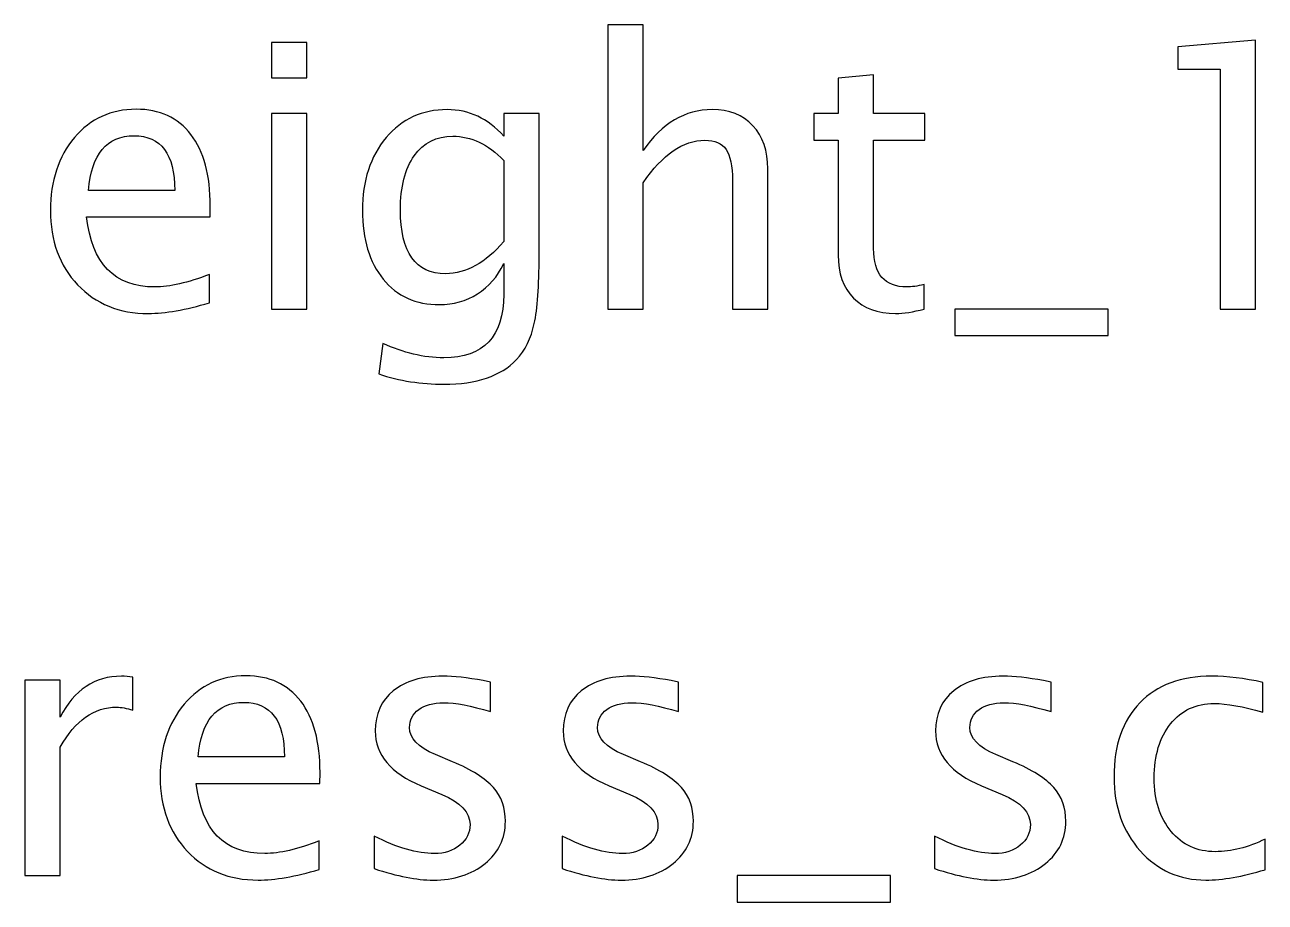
# Model space of a CAD drawing. Header units: centimetres. Extents: x -29.5 to 29.3, y -24.7 to 29.8.
# Drawn here: x 8.53 to 15.65, y 21.51 to 26.55 of the extents above; entities that cross this region are included whole.
import ezdxf

# ---------------------------------------------------------------- set-up
doc = ezdxf.new("R2010")
doc.units = ezdxf.units.CM
doc.header["$MEASUREMENT"] = 0
doc.layers.add('Layer 1', color=7, linetype='Continuous')

msp = doc.modelspace()

# ---------------------------------------------------------------- linework, layer by layer
at = {"layer": 'Layer 1'}
for points, knots in [([(11.87579, 24.91783), (11.87579, 24.91783), (11.87579, 26.54978), (11.87579, 26.54978), (11.87579, 26.54978), (11.87579, 26.54978), (12.07899, 26.54978), (12.07899, 26.54978), (12.07899, 26.54978), (12.07899, 26.54978), (12.07899, 25.82765), (12.07899, 25.82765), (12.07899, 25.82765), (12.18659, 25.98463), (12.31853, 26.06295), (12.47446, 26.06295), (12.47446, 26.06295), (12.57253, 26.06295), (12.65049, 26.03226), (12.70799, 25.97052), (12.70799, 25.97052), (12.7655, 25.90914), (12.79443, 25.82623), (12.79443, 25.72252), (12.79443, 25.72252), (12.79443, 25.72252), (12.79443, 24.91783), (12.79443, 24.91783), (12.79443, 24.91783), (12.79443, 24.91783), (12.59122, 24.91783), (12.59122, 24.91783), (12.59122, 24.91783), (12.59122, 24.91783), (12.59122, 25.6562), (12.59122, 25.6562), (12.59122, 25.6562), (12.59122, 25.73945), (12.57888, 25.79872), (12.55454, 25.834), (12.55454, 25.834), (12.52984, 25.86963), (12.48927, 25.88726), (12.43247, 25.88726), (12.43247, 25.88726), (12.30759, 25.88726), (12.18976, 25.80577), (12.07899, 25.64279), (12.07899, 25.64279), (12.07899, 25.64279), (12.07899, 24.91783), (12.07899, 24.91783), (12.07899, 24.91783), (12.07899, 24.91783), (11.87579, 24.91783), (11.87579, 24.91783)], [0, 0, 0, 0, 0.0666667, 0.0666667, 0.0666667, 0.0666667, 0.1333333, 0.1333333, 0.1333333, 0.1333333, 0.2, 0.2, 0.2, 0.2, 0.2666667, 0.2666667, 0.2666667, 0.2666667, 0.3333333, 0.3333333, 0.3333333, 0.3333333, 0.4, 0.4, 0.4, 0.4, 0.4666667, 0.4666667, 0.4666667, 0.4666667, 0.5333333, 0.5333333, 0.5333333, 0.5333333, 0.6, 0.6, 0.6, 0.6, 0.6666667, 0.6666667, 0.6666667, 0.6666667, 0.7333333, 0.7333333, 0.7333333, 0.7333333, 0.8, 0.8, 0.8, 0.8, 0.8666667, 0.8666667, 0.8666667, 0.8666667, 1, 1, 1, 1]), ([(9.94433, 26.24498), (9.94433, 26.24498), (9.94433, 26.44818), (9.94433, 26.44818), (9.94433, 26.44818), (9.94433, 26.44818), (10.14753, 26.44818), (10.14753, 26.44818), (10.14753, 26.44818), (10.14753, 26.44818), (10.14753, 26.24498), (10.14753, 26.24498), (10.14753, 26.24498), (10.14753, 26.24498), (9.94433, 26.24498), (9.94433, 26.24498)], [0, 0, 0, 0, 0.2, 0.2, 0.2, 0.2, 0.4, 0.4, 0.4, 0.4, 0.6, 0.6, 0.6, 0.6, 1, 1, 1, 1]), ([(15.39088, 24.91783), (15.39088, 24.91783), (15.39088, 26.29578), (15.39088, 26.29578), (15.39088, 26.29578), (15.39088, 26.29578), (15.14746, 26.29578), (15.14746, 26.29578), (15.14746, 26.29578), (15.14746, 26.29578), (15.14746, 26.42278), (15.14746, 26.42278), (15.14746, 26.42278), (15.14746, 26.42278), (15.59408, 26.46088), (15.59408, 26.46088), (15.59408, 26.46088), (15.59408, 26.46088), (15.59408, 24.91783), (15.59408, 24.91783), (15.59408, 24.91783), (15.59408, 24.91783), (15.39088, 24.91783), (15.39088, 24.91783)], [0, 0, 0, 0, 0.1428571, 0.1428571, 0.1428571, 0.1428571, 0.2857143, 0.2857143, 0.2857143, 0.2857143, 0.4285714, 0.4285714, 0.4285714, 0.4285714, 0.5714286, 0.5714286, 0.5714286, 0.5714286, 0.7142857, 0.7142857, 0.7142857, 0.7142857, 1, 1, 1, 1]), ([(13.69119, 24.91818), (13.6284, 24.9009), (13.57372, 24.89243), (13.5275, 24.89243), (13.5275, 24.89243), (13.42379, 24.89243), (13.343, 24.92206), (13.28514, 24.98133), (13.28514, 24.98133), (13.22693, 25.0406), (13.19801, 25.12279), (13.19801, 25.22827), (13.19801, 25.22827), (13.19801, 25.22827), (13.19801, 25.88726), (13.19801, 25.88726), (13.19801, 25.88726), (13.19801, 25.88726), (13.0576, 25.88726), (13.0576, 25.88726), (13.0576, 25.88726), (13.0576, 25.88726), (13.0576, 26.03967), (13.0576, 26.03967), (13.0576, 26.03967), (13.0576, 26.03967), (13.19801, 26.03967), (13.19801, 26.03967), (13.19801, 26.03967), (13.19801, 26.03967), (13.19801, 26.24251), (13.19801, 26.24251), (13.19801, 26.24251), (13.19801, 26.24251), (13.40121, 26.26192), (13.40121, 26.26192), (13.40121, 26.26192), (13.40121, 26.26192), (13.40121, 26.03967), (13.40121, 26.03967), (13.40121, 26.03967), (13.40121, 26.03967), (13.69542, 26.03967), (13.69542, 26.03967), (13.69542, 26.03967), (13.69542, 26.03967), (13.69542, 25.88726), (13.69542, 25.88726), (13.69542, 25.88726), (13.69542, 25.88726), (13.40121, 25.88726), (13.40121, 25.88726), (13.40121, 25.88726), (13.40121, 25.88726), (13.40121, 25.26496), (13.40121, 25.26496), (13.40121, 25.26496), (13.40121, 25.11821), (13.46506, 25.04483), (13.59241, 25.04483), (13.59241, 25.04483), (13.61958, 25.04483), (13.65239, 25.04942), (13.69119, 25.05824), (13.69119, 25.05824), (13.69119, 25.05824), (13.69119, 24.91818), (13.69119, 24.91818)], [0, 0, 0, 0, 0.0555556, 0.0555556, 0.0555556, 0.0555556, 0.1111111, 0.1111111, 0.1111111, 0.1111111, 0.1666667, 0.1666667, 0.1666667, 0.1666667, 0.2222222, 0.2222222, 0.2222222, 0.2222222, 0.2777778, 0.2777778, 0.2777778, 0.2777778, 0.3333333, 0.3333333, 0.3333333, 0.3333333, 0.3888889, 0.3888889, 0.3888889, 0.3888889, 0.4444444, 0.4444444, 0.4444444, 0.4444444, 0.5, 0.5, 0.5, 0.5, 0.5555556, 0.5555556, 0.5555556, 0.5555556, 0.6111111, 0.6111111, 0.6111111, 0.6111111, 0.6666667, 0.6666667, 0.6666667, 0.6666667, 0.7222222, 0.7222222, 0.7222222, 0.7222222, 0.7777778, 0.7777778, 0.7777778, 0.7777778, 0.8333333, 0.8333333, 0.8333333, 0.8333333, 0.8888889, 0.8888889, 0.8888889, 0.8888889, 1, 1, 1, 1]), ([(9.58837, 24.95381), (9.45185, 24.91289), (9.33508, 24.89243), (9.23771, 24.89243), (9.23771, 24.89243), (9.07155, 24.89243), (8.93644, 24.94746), (8.83237, 25.05718), (8.83237, 25.05718), (8.7283, 25.16689), (8.67609, 25.30906), (8.67609, 25.48404), (8.67609, 25.48404), (8.67609, 25.65373), (8.72195, 25.79307), (8.81403, 25.90208), (8.81403, 25.90208), (8.9061, 26.01074), (9.02393, 26.06507), (9.16751, 26.06507), (9.16751, 26.06507), (9.30333, 26.06507), (9.40846, 26.01673), (9.48254, 25.92007), (9.48254, 25.92007), (9.55662, 25.82341), (9.59367, 25.68653), (9.59367, 25.50909), (9.59367, 25.50909), (9.59367, 25.50909), (9.59261, 25.447), (9.59261, 25.447), (9.59261, 25.447), (9.59261, 25.447), (8.88352, 25.447), (8.88352, 25.447), (8.88352, 25.447), (8.91316, 25.17889), (9.04404, 25.04483), (9.27581, 25.04483), (9.27581, 25.04483), (9.36083, 25.04483), (9.4649, 25.06882), (9.58837, 25.1168), (9.58837, 25.1168), (9.58837, 25.1168), (9.58837, 24.95381), (9.58837, 24.95381)], [0, 0, 0, 0, 0.0769231, 0.0769231, 0.0769231, 0.0769231, 0.1538462, 0.1538462, 0.1538462, 0.1538462, 0.2307692, 0.2307692, 0.2307692, 0.2307692, 0.3076923, 0.3076923, 0.3076923, 0.3076923, 0.3846154, 0.3846154, 0.3846154, 0.3846154, 0.4615385, 0.4615385, 0.4615385, 0.4615385, 0.5384615, 0.5384615, 0.5384615, 0.5384615, 0.6153846, 0.6153846, 0.6153846, 0.6153846, 0.6923077, 0.6923077, 0.6923077, 0.6923077, 0.7692308, 0.7692308, 0.7692308, 0.7692308, 0.8461538, 0.8461538, 0.8461538, 0.8461538, 1, 1, 1, 1]), ([(10.56028, 24.5453), (10.56028, 24.5453), (10.58427, 24.72098), (10.58427, 24.72098), (10.58427, 24.72098), (10.7021, 24.66595), (10.81887, 24.63843), (10.93423, 24.63843), (10.93423, 24.63843), (11.16318, 24.63843), (11.27783, 24.75979), (11.27783, 25.00214), (11.27783, 25.00214), (11.27783, 25.00214), (11.27783, 25.17853), (11.27783, 25.17853), (11.27783, 25.17853), (11.24256, 25.1041), (11.19246, 25.04659), (11.1272, 25.00532), (11.1272, 25.00532), (11.06193, 24.96404), (10.98926, 24.94323), (10.90918, 24.94323), (10.90918, 24.94323), (10.77336, 24.94323), (10.66576, 24.99191), (10.58639, 25.08928), (10.58639, 25.08928), (10.50701, 25.18665), (10.46715, 25.31859), (10.46715, 25.4851), (10.46715, 25.4851), (10.46715, 25.65549), (10.51231, 25.79448), (10.60262, 25.90208), (10.60262, 25.90208), (10.69328, 26.00933), (10.81005, 26.06295), (10.95363, 26.06295), (10.95363, 26.06295), (11.07922, 26.06295), (11.18752, 26.01215), (11.27783, 25.9102), (11.27783, 25.9102), (11.27783, 25.9102), (11.27783, 26.03967), (11.27783, 26.03967), (11.27783, 26.03967), (11.27783, 26.03967), (11.48104, 26.03967), (11.48104, 26.03967), (11.48104, 26.03967), (11.48104, 26.03967), (11.48104, 25.22404), (11.48104, 25.22404), (11.48104, 25.22404), (11.48104, 25.04871), (11.47186, 24.91889), (11.45352, 24.83457), (11.45352, 24.83457), (11.43553, 24.75026), (11.40095, 24.68112), (11.35086, 24.62749), (11.35086, 24.62749), (11.26196, 24.5333), (11.12297, 24.48603), (10.93423, 24.48603), (10.93423, 24.48603), (10.80476, 24.48603), (10.68023, 24.50578), (10.56028, 24.5453)], [0, 0, 0, 0, 0.0526316, 0.0526316, 0.0526316, 0.0526316, 0.1052632, 0.1052632, 0.1052632, 0.1052632, 0.1578947, 0.1578947, 0.1578947, 0.1578947, 0.2105263, 0.2105263, 0.2105263, 0.2105263, 0.2631579, 0.2631579, 0.2631579, 0.2631579, 0.3157895, 0.3157895, 0.3157895, 0.3157895, 0.3684211, 0.3684211, 0.3684211, 0.3684211, 0.4210526, 0.4210526, 0.4210526, 0.4210526, 0.4736842, 0.4736842, 0.4736842, 0.4736842, 0.5263158, 0.5263158, 0.5263158, 0.5263158, 0.5789474, 0.5789474, 0.5789474, 0.5789474, 0.6315789, 0.6315789, 0.6315789, 0.6315789, 0.6842105, 0.6842105, 0.6842105, 0.6842105, 0.7368421, 0.7368421, 0.7368421, 0.7368421, 0.7894737, 0.7894737, 0.7894737, 0.7894737, 0.8421053, 0.8421053, 0.8421053, 0.8421053, 0.8947368, 0.8947368, 0.8947368, 0.8947368, 1, 1, 1, 1]), ([(9.94433, 24.91783), (9.94433, 24.91783), (9.94433, 26.03967), (9.94433, 26.03967), (9.94433, 26.03967), (9.94433, 26.03967), (10.14753, 26.03967), (10.14753, 26.03967), (10.14753, 26.03967), (10.14753, 26.03967), (10.14753, 24.91783), (10.14753, 24.91783), (10.14753, 24.91783), (10.14753, 24.91783), (9.94433, 24.91783), (9.94433, 24.91783)], [0, 0, 0, 0, 0.2, 0.2, 0.2, 0.2, 0.4, 0.4, 0.4, 0.4, 0.6, 0.6, 0.6, 0.6, 1, 1, 1, 1]), ([(8.89411, 25.5994), (8.89411, 25.5994), (9.38941, 25.5994), (9.38941, 25.5994), (9.38941, 25.5994), (9.38941, 25.80824), (9.31144, 25.91266), (9.15587, 25.91266), (9.15587, 25.91266), (8.99924, 25.91266), (8.9121, 25.80824), (8.89411, 25.5994)], [0, 0, 0, 0, 0.25, 0.25, 0.25, 0.25, 0.5, 0.5, 0.5, 0.5, 1, 1, 1, 1]), ([(11.27783, 25.30589), (11.27783, 25.30589), (11.27783, 25.7712), (11.27783, 25.7712), (11.27783, 25.7712), (11.18823, 25.86398), (11.09051, 25.91055), (10.98503, 25.91055), (10.98503, 25.91055), (10.89119, 25.91055), (10.81781, 25.87315), (10.7649, 25.79801), (10.7649, 25.79801), (10.71163, 25.72322), (10.68517, 25.61915), (10.68517, 25.48651), (10.68517, 25.48651), (10.68517, 25.24274), (10.7716, 25.12103), (10.94481, 25.12103), (10.94481, 25.12103), (11.06264, 25.12103), (11.17377, 25.18277), (11.27783, 25.30589)], [0, 0, 0, 0, 0.1428571, 0.1428571, 0.1428571, 0.1428571, 0.2857143, 0.2857143, 0.2857143, 0.2857143, 0.4285714, 0.4285714, 0.4285714, 0.4285714, 0.5714286, 0.5714286, 0.5714286, 0.5714286, 0.7142857, 0.7142857, 0.7142857, 0.7142857, 1, 1, 1, 1]), ([(13.86687, 24.76543), (13.86687, 24.76543), (13.86687, 24.91783), (13.86687, 24.91783), (13.86687, 24.91783), (13.86687, 24.91783), (14.7474, 24.91783), (14.7474, 24.91783), (14.7474, 24.91783), (14.7474, 24.91783), (14.7474, 24.76543), (14.7474, 24.76543), (14.7474, 24.76543), (14.7474, 24.76543), (13.86687, 24.76543), (13.86687, 24.76543)], [0, 0, 0, 0, 0.2, 0.2, 0.2, 0.2, 0.4, 0.4, 0.4, 0.4, 0.6, 0.6, 0.6, 0.6, 1, 1, 1, 1]), ([(8.52897, 21.66522), (8.52897, 21.66522), (8.52897, 22.78706), (8.52897, 22.78706), (8.52897, 22.78706), (8.52897, 22.78706), (8.73217, 22.78706), (8.73217, 22.78706), (8.73217, 22.78706), (8.73217, 22.78706), (8.73217, 22.57504), (8.73217, 22.57504), (8.73217, 22.57504), (8.81296, 22.73202), (8.93008, 22.81034), (9.08389, 22.81034), (9.08389, 22.81034), (9.1047, 22.81034), (9.12658, 22.80857), (9.14915, 22.80505), (9.14915, 22.80505), (9.14915, 22.80505), (9.14915, 22.6149), (9.14915, 22.6149), (9.14915, 22.6149), (9.11388, 22.62654), (9.08283, 22.63254), (9.05602, 22.63254), (9.05602, 22.63254), (8.9269, 22.63254), (8.81895, 22.55634), (8.73217, 22.40359), (8.73217, 22.40359), (8.73217, 22.40359), (8.73217, 21.66522), (8.73217, 21.66522), (8.73217, 21.66522), (8.73217, 21.66522), (8.52897, 21.66522), (8.52897, 21.66522)], [0, 0, 0, 0, 0.0909091, 0.0909091, 0.0909091, 0.0909091, 0.1818182, 0.1818182, 0.1818182, 0.1818182, 0.2727273, 0.2727273, 0.2727273, 0.2727273, 0.3636364, 0.3636364, 0.3636364, 0.3636364, 0.4545455, 0.4545455, 0.4545455, 0.4545455, 0.5454545, 0.5454545, 0.5454545, 0.5454545, 0.6363636, 0.6363636, 0.6363636, 0.6363636, 0.7272727, 0.7272727, 0.7272727, 0.7272727, 0.8181818, 0.8181818, 0.8181818, 0.8181818, 1, 1, 1, 1]), ([(10.21842, 21.7012), (10.0819, 21.66028), (9.96513, 21.63982), (9.86776, 21.63982), (9.86776, 21.63982), (9.7016, 21.63982), (9.56649, 21.69485), (9.46242, 21.80457), (9.46242, 21.80457), (9.35835, 21.91428), (9.30614, 22.05645), (9.30614, 22.23143), (9.30614, 22.23143), (9.30614, 22.40112), (9.352, 22.54046), (9.44408, 22.64947), (9.44408, 22.64947), (9.53615, 22.75813), (9.65398, 22.81246), (9.79756, 22.81246), (9.79756, 22.81246), (9.93338, 22.81246), (10.03851, 22.76412), (10.11259, 22.66746), (10.11259, 22.66746), (10.18667, 22.5708), (10.22372, 22.43392), (10.22372, 22.25648), (10.22372, 22.25648), (10.22372, 22.25648), (10.22266, 22.19439), (10.22266, 22.19439), (10.22266, 22.19439), (10.22266, 22.19439), (9.51357, 22.19439), (9.51357, 22.19439), (9.51357, 22.19439), (9.54321, 21.92628), (9.67409, 21.79222), (9.90586, 21.79222), (9.90586, 21.79222), (9.99088, 21.79222), (10.09495, 21.81621), (10.21842, 21.86419), (10.21842, 21.86419), (10.21842, 21.86419), (10.21842, 21.7012), (10.21842, 21.7012)], [0, 0, 0, 0, 0.0769231, 0.0769231, 0.0769231, 0.0769231, 0.1538462, 0.1538462, 0.1538462, 0.1538462, 0.2307692, 0.2307692, 0.2307692, 0.2307692, 0.3076923, 0.3076923, 0.3076923, 0.3076923, 0.3846154, 0.3846154, 0.3846154, 0.3846154, 0.4615385, 0.4615385, 0.4615385, 0.4615385, 0.5384615, 0.5384615, 0.5384615, 0.5384615, 0.6153846, 0.6153846, 0.6153846, 0.6153846, 0.6923077, 0.6923077, 0.6923077, 0.6923077, 0.7692308, 0.7692308, 0.7692308, 0.7692308, 0.8461538, 0.8461538, 0.8461538, 0.8461538, 1, 1, 1, 1]), ([(10.53416, 21.70544), (10.53416, 21.70544), (10.53416, 21.8917), (10.53416, 21.8917), (10.53416, 21.8917), (10.66716, 21.82538), (10.78252, 21.79222), (10.88094, 21.79222), (10.88094, 21.79222), (10.93951, 21.79222), (10.98819, 21.8081), (11.02664, 21.83985), (11.02664, 21.83985), (11.06509, 21.87124), (11.0845, 21.91075), (11.0845, 21.95838), (11.0845, 21.95838), (11.0845, 22.02788), (11.03052, 22.08538), (10.92257, 22.13089), (10.92257, 22.13089), (10.92257, 22.13089), (10.80369, 22.18133), (10.80369, 22.18133), (10.80369, 22.18133), (10.62836, 22.25401), (10.54051, 22.35913), (10.54051, 22.49566), (10.54051, 22.49566), (10.54051, 22.59338), (10.57509, 22.67029), (10.64423, 22.72638), (10.64423, 22.72638), (10.71337, 22.78247), (10.80827, 22.81034), (10.92857, 22.81034), (10.92857, 22.81034), (10.99101, 22.81034), (11.06862, 22.80187), (11.1607, 22.78459), (11.1607, 22.78459), (11.1607, 22.78459), (11.20303, 22.77647), (11.20303, 22.77647), (11.20303, 22.77647), (11.20303, 22.77647), (11.20303, 22.60714), (11.20303, 22.60714), (11.20303, 22.60714), (11.08979, 22.641), (10.99948, 22.65794), (10.9321, 22.65794), (10.9321, 22.65794), (10.87283, 22.65794), (10.82591, 22.64489), (10.79028, 22.61913), (10.79028, 22.61913), (10.755, 22.59338), (10.73736, 22.55881), (10.73736, 22.51542), (10.73736, 22.51542), (10.73736, 22.45439), (10.78675, 22.40253), (10.88588, 22.36055), (10.88588, 22.36055), (10.88588, 22.36055), (10.9836, 22.31927), (10.9836, 22.31927), (10.9836, 22.31927), (11.09438, 22.2727), (11.17269, 22.22332), (11.21855, 22.17146), (11.21855, 22.17146), (11.26477, 22.1196), (11.2877, 22.05469), (11.2877, 21.97708), (11.2877, 21.97708), (11.2877, 21.87865), (11.24889, 21.79786), (11.17093, 21.73472), (11.17093, 21.73472), (11.09332, 21.67157), (10.99383, 21.63982), (10.87283, 21.63982), (10.87283, 21.63982), (10.7797, 21.63982), (10.66716, 21.66169), (10.53416, 21.70544)], [0, 0, 0, 0, 0.0434783, 0.0434783, 0.0434783, 0.0434783, 0.0869565, 0.0869565, 0.0869565, 0.0869565, 0.1304348, 0.1304348, 0.1304348, 0.1304348, 0.173913, 0.173913, 0.173913, 0.173913, 0.2173913, 0.2173913, 0.2173913, 0.2173913, 0.2608696, 0.2608696, 0.2608696, 0.2608696, 0.3043478, 0.3043478, 0.3043478, 0.3043478, 0.3478261, 0.3478261, 0.3478261, 0.3478261, 0.3913043, 0.3913043, 0.3913043, 0.3913043, 0.4347826, 0.4347826, 0.4347826, 0.4347826, 0.4782609, 0.4782609, 0.4782609, 0.4782609, 0.5217391, 0.5217391, 0.5217391, 0.5217391, 0.5652174, 0.5652174, 0.5652174, 0.5652174, 0.6086957, 0.6086957, 0.6086957, 0.6086957, 0.6521739, 0.6521739, 0.6521739, 0.6521739, 0.6956522, 0.6956522, 0.6956522, 0.6956522, 0.7391304, 0.7391304, 0.7391304, 0.7391304, 0.7826087, 0.7826087, 0.7826087, 0.7826087, 0.826087, 0.826087, 0.826087, 0.826087, 0.8695652, 0.8695652, 0.8695652, 0.8695652, 0.9130435, 0.9130435, 0.9130435, 0.9130435, 1, 1, 1, 1]), ([(11.61331, 21.70544), (11.61331, 21.70544), (11.61331, 21.8917), (11.61331, 21.8917), (11.61331, 21.8917), (11.74631, 21.82538), (11.86167, 21.79222), (11.96009, 21.79222), (11.96009, 21.79222), (12.01866, 21.79222), (12.06734, 21.8081), (12.10579, 21.83985), (12.10579, 21.83985), (12.14424, 21.87124), (12.16365, 21.91075), (12.16365, 21.95838), (12.16365, 21.95838), (12.16365, 22.02788), (12.10967, 22.08538), (12.00172, 22.13089), (12.00172, 22.13089), (12.00172, 22.13089), (11.88284, 22.18133), (11.88284, 22.18133), (11.88284, 22.18133), (11.70751, 22.25401), (11.61966, 22.35913), (11.61966, 22.49566), (11.61966, 22.49566), (11.61966, 22.59338), (11.65424, 22.67029), (11.72338, 22.72638), (11.72338, 22.72638), (11.79252, 22.78247), (11.88742, 22.81034), (12.00772, 22.81034), (12.00772, 22.81034), (12.07016, 22.81034), (12.14777, 22.80187), (12.23985, 22.78459), (12.23985, 22.78459), (12.23985, 22.78459), (12.28218, 22.77647), (12.28218, 22.77647), (12.28218, 22.77647), (12.28218, 22.77647), (12.28218, 22.60714), (12.28218, 22.60714), (12.28218, 22.60714), (12.16894, 22.641), (12.07863, 22.65794), (12.01125, 22.65794), (12.01125, 22.65794), (11.95198, 22.65794), (11.90506, 22.64489), (11.86943, 22.61913), (11.86943, 22.61913), (11.83415, 22.59338), (11.81651, 22.55881), (11.81651, 22.51542), (11.81651, 22.51542), (11.81651, 22.45439), (11.8659, 22.40253), (11.96503, 22.36055), (11.96503, 22.36055), (11.96503, 22.36055), (12.06275, 22.31927), (12.06275, 22.31927), (12.06275, 22.31927), (12.17353, 22.2727), (12.25184, 22.22332), (12.2977, 22.17146), (12.2977, 22.17146), (12.34392, 22.1196), (12.36685, 22.05469), (12.36685, 21.97708), (12.36685, 21.97708), (12.36685, 21.87865), (12.32804, 21.79786), (12.25008, 21.73472), (12.25008, 21.73472), (12.17247, 21.67157), (12.07298, 21.63982), (11.95198, 21.63982), (11.95198, 21.63982), (11.85885, 21.63982), (11.74631, 21.66169), (11.61331, 21.70544)], [0, 0, 0, 0, 0.0434783, 0.0434783, 0.0434783, 0.0434783, 0.0869565, 0.0869565, 0.0869565, 0.0869565, 0.1304348, 0.1304348, 0.1304348, 0.1304348, 0.173913, 0.173913, 0.173913, 0.173913, 0.2173913, 0.2173913, 0.2173913, 0.2173913, 0.2608696, 0.2608696, 0.2608696, 0.2608696, 0.3043478, 0.3043478, 0.3043478, 0.3043478, 0.3478261, 0.3478261, 0.3478261, 0.3478261, 0.3913043, 0.3913043, 0.3913043, 0.3913043, 0.4347826, 0.4347826, 0.4347826, 0.4347826, 0.4782609, 0.4782609, 0.4782609, 0.4782609, 0.5217391, 0.5217391, 0.5217391, 0.5217391, 0.5652174, 0.5652174, 0.5652174, 0.5652174, 0.6086957, 0.6086957, 0.6086957, 0.6086957, 0.6521739, 0.6521739, 0.6521739, 0.6521739, 0.6956522, 0.6956522, 0.6956522, 0.6956522, 0.7391304, 0.7391304, 0.7391304, 0.7391304, 0.7826087, 0.7826087, 0.7826087, 0.7826087, 0.826087, 0.826087, 0.826087, 0.826087, 0.8695652, 0.8695652, 0.8695652, 0.8695652, 0.9130435, 0.9130435, 0.9130435, 0.9130435, 1, 1, 1, 1]), ([(13.7508, 21.70544), (13.7508, 21.70544), (13.7508, 21.8917), (13.7508, 21.8917), (13.7508, 21.8917), (13.8838, 21.82538), (13.99916, 21.79222), (14.09758, 21.79222), (14.09758, 21.79222), (14.15615, 21.79222), (14.20483, 21.8081), (14.24328, 21.83985), (14.24328, 21.83985), (14.28173, 21.87124), (14.30114, 21.91075), (14.30114, 21.95838), (14.30114, 21.95838), (14.30114, 22.02788), (14.24716, 22.08538), (14.13921, 22.13089), (14.13921, 22.13089), (14.13921, 22.13089), (14.02033, 22.18133), (14.02033, 22.18133), (14.02033, 22.18133), (13.845, 22.25401), (13.75715, 22.35913), (13.75715, 22.49566), (13.75715, 22.49566), (13.75715, 22.59338), (13.79173, 22.67029), (13.86087, 22.72638), (13.86087, 22.72638), (13.93001, 22.78247), (14.02491, 22.81034), (14.14521, 22.81034), (14.14521, 22.81034), (14.20765, 22.81034), (14.28526, 22.80187), (14.37734, 22.78459), (14.37734, 22.78459), (14.37734, 22.78459), (14.41967, 22.77647), (14.41967, 22.77647), (14.41967, 22.77647), (14.41967, 22.77647), (14.41967, 22.60714), (14.41967, 22.60714), (14.41967, 22.60714), (14.30643, 22.641), (14.21612, 22.65794), (14.14874, 22.65794), (14.14874, 22.65794), (14.08947, 22.65794), (14.04255, 22.64489), (14.00692, 22.61913), (14.00692, 22.61913), (13.97164, 22.59338), (13.954, 22.55881), (13.954, 22.51542), (13.954, 22.51542), (13.954, 22.45439), (14.00339, 22.40253), (14.10252, 22.36055), (14.10252, 22.36055), (14.10252, 22.36055), (14.20024, 22.31927), (14.20024, 22.31927), (14.20024, 22.31927), (14.31102, 22.2727), (14.38933, 22.22332), (14.43519, 22.17146), (14.43519, 22.17146), (14.48141, 22.1196), (14.50434, 22.05469), (14.50434, 21.97708), (14.50434, 21.97708), (14.50434, 21.87865), (14.46553, 21.79786), (14.38757, 21.73472), (14.38757, 21.73472), (14.30996, 21.67157), (14.21047, 21.63982), (14.08947, 21.63982), (14.08947, 21.63982), (13.99634, 21.63982), (13.8838, 21.66169), (13.7508, 21.70544)], [0, 0, 0, 0, 0.0434783, 0.0434783, 0.0434783, 0.0434783, 0.0869565, 0.0869565, 0.0869565, 0.0869565, 0.1304348, 0.1304348, 0.1304348, 0.1304348, 0.173913, 0.173913, 0.173913, 0.173913, 0.2173913, 0.2173913, 0.2173913, 0.2173913, 0.2608696, 0.2608696, 0.2608696, 0.2608696, 0.3043478, 0.3043478, 0.3043478, 0.3043478, 0.3478261, 0.3478261, 0.3478261, 0.3478261, 0.3913043, 0.3913043, 0.3913043, 0.3913043, 0.4347826, 0.4347826, 0.4347826, 0.4347826, 0.4782609, 0.4782609, 0.4782609, 0.4782609, 0.5217391, 0.5217391, 0.5217391, 0.5217391, 0.5652174, 0.5652174, 0.5652174, 0.5652174, 0.6086957, 0.6086957, 0.6086957, 0.6086957, 0.6521739, 0.6521739, 0.6521739, 0.6521739, 0.6956522, 0.6956522, 0.6956522, 0.6956522, 0.7391304, 0.7391304, 0.7391304, 0.7391304, 0.7826087, 0.7826087, 0.7826087, 0.7826087, 0.826087, 0.826087, 0.826087, 0.826087, 0.8695652, 0.8695652, 0.8695652, 0.8695652, 0.9130435, 0.9130435, 0.9130435, 0.9130435, 1, 1, 1, 1]), ([(15.6491, 21.69909), (15.51752, 21.65958), (15.40392, 21.63982), (15.30832, 21.63982), (15.30832, 21.63982), (15.15663, 21.63982), (15.03104, 21.69591), (14.9312, 21.80774), (14.9312, 21.80774), (14.83136, 21.91993), (14.78127, 22.06139), (14.78127, 22.23178), (14.78127, 22.23178), (14.78127, 22.41382), (14.83066, 22.55599), (14.92944, 22.65759), (14.92944, 22.65759), (15.02822, 22.75954), (15.16615, 22.81034), (15.34325, 22.81034), (15.34325, 22.81034), (15.43038, 22.81034), (15.52845, 22.79834), (15.6364, 22.77436), (15.6364, 22.77436), (15.6364, 22.77436), (15.6364, 22.6029), (15.6364, 22.6029), (15.6364, 22.6029), (15.52175, 22.63677), (15.42827, 22.6537), (15.3563, 22.6537), (15.3563, 22.6537), (15.25188, 22.6537), (15.16827, 22.61455), (15.10583, 22.53658), (15.10583, 22.53658), (15.04338, 22.45862), (15.01199, 22.35455), (15.01199, 22.22473), (15.01199, 22.22473), (15.01199, 22.09878), (15.04444, 21.99718), (15.109, 21.91922), (15.109, 21.91922), (15.17356, 21.84161), (15.25787, 21.8028), (15.36265, 21.8028), (15.36265, 21.8028), (15.45543, 21.8028), (15.55068, 21.82679), (15.6491, 21.87477), (15.6491, 21.87477), (15.6491, 21.87477), (15.6491, 21.69909), (15.6491, 21.69909)], [0, 0, 0, 0, 0.0666667, 0.0666667, 0.0666667, 0.0666667, 0.1333333, 0.1333333, 0.1333333, 0.1333333, 0.2, 0.2, 0.2, 0.2, 0.2666667, 0.2666667, 0.2666667, 0.2666667, 0.3333333, 0.3333333, 0.3333333, 0.3333333, 0.4, 0.4, 0.4, 0.4, 0.4666667, 0.4666667, 0.4666667, 0.4666667, 0.5333333, 0.5333333, 0.5333333, 0.5333333, 0.6, 0.6, 0.6, 0.6, 0.6666667, 0.6666667, 0.6666667, 0.6666667, 0.7333333, 0.7333333, 0.7333333, 0.7333333, 0.8, 0.8, 0.8, 0.8, 0.8666667, 0.8666667, 0.8666667, 0.8666667, 1, 1, 1, 1]), ([(9.52416, 22.34679), (9.52416, 22.34679), (10.01946, 22.34679), (10.01946, 22.34679), (10.01946, 22.34679), (10.01946, 22.55563), (9.94149, 22.66005), (9.78592, 22.66005), (9.78592, 22.66005), (9.62929, 22.66005), (9.54215, 22.55563), (9.52416, 22.34679)], [0, 0, 0, 0, 0.25, 0.25, 0.25, 0.25, 0.5, 0.5, 0.5, 0.5, 1, 1, 1, 1]), ([(12.61838, 21.51282), (12.61838, 21.51282), (12.61838, 21.66522), (12.61838, 21.66522), (12.61838, 21.66522), (12.61838, 21.66522), (13.49891, 21.66522), (13.49891, 21.66522), (13.49891, 21.66522), (13.49891, 21.66522), (13.49891, 21.51282), (13.49891, 21.51282), (13.49891, 21.51282), (13.49891, 21.51282), (12.61838, 21.51282), (12.61838, 21.51282)], [0, 0, 0, 0, 0.2, 0.2, 0.2, 0.2, 0.4, 0.4, 0.4, 0.4, 0.6, 0.6, 0.6, 0.6, 1, 1, 1, 1])]:
    msp.add_open_spline(points, degree=3, knots=knots, dxfattribs=at)

doc.saveas('drawing.dxf')
